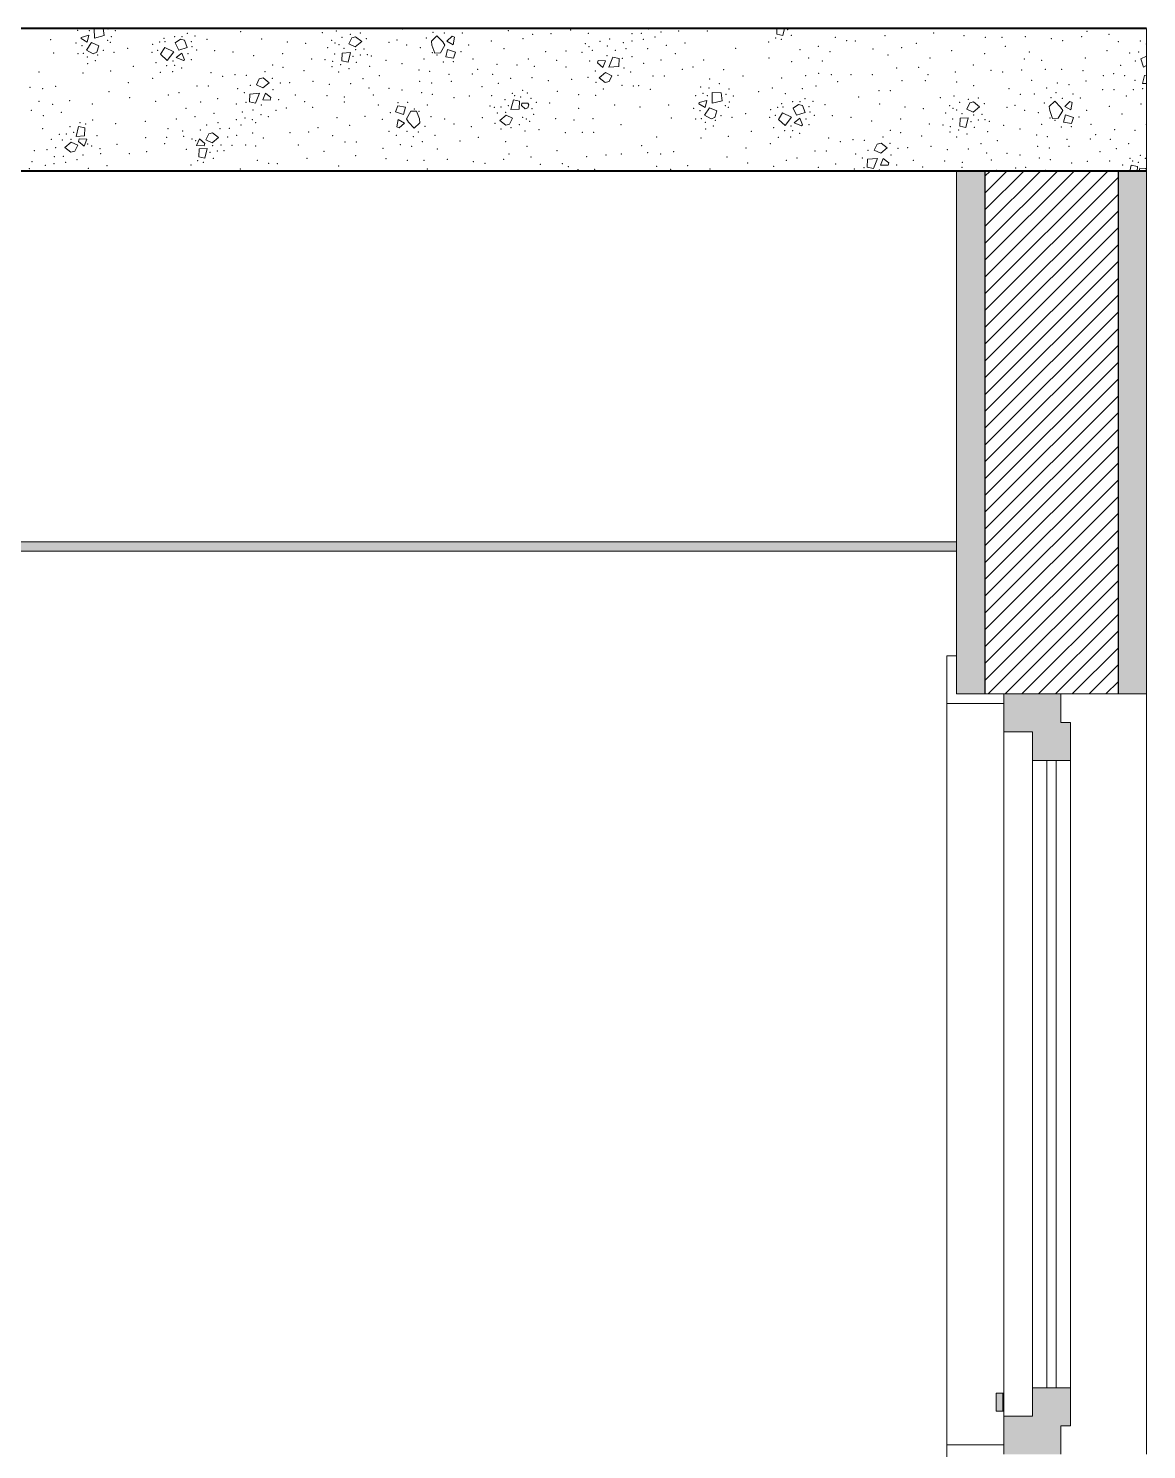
# Model space of a CAD drawing. Header units: metres. Extents: x -1.9 to 95.3, y -2.2 to 2.5.
# Drawn here: x 19.871 to 21.047, y 0.09 to 1.585 of the extents above; entities that cross this region are included whole.
import ezdxf

# ---------------------------------------------------------------- set-up
doc = ezdxf.new("R2010")
doc.units = ezdxf.units.M
doc.header["$MEASUREMENT"] = 0
for name, color, linetype in [('FORRO.EXEC', 7, 'Continuous'), ('Janelas Archicad', 7, 'Continuous'), ('LAJES.EST', 7, 'Continuous'), ('PAREDE CONSTRUIR', 7, 'Continuous')]:
    doc.layers.add(name, color=color, linetype=linetype)
for name, color, linetype, lineweight in [('FORRO.EXEC_Caneta_No__241', 7, 'Continuous', 13), ('Janelas Archicad_Caneta_No__10', 7, 'Continuous', 5), ('Janelas Archicad_Caneta_No__241', 7, 'Continuous', 13), ('LAJES.EST_Caneta_No__1', 7, 'Continuous', 40), ('LAJES.EST_Caneta_No__241', 7, 'Continuous', 13), ('PAREDE CONSTRUIR_Caneta_No__241', 7, 'Continuous', 13), ('PAREDE CONSTRUIR_Caneta_No__3', 7, 'Continuous', 30)]:
    doc.layers.add(name, color=color, linetype=linetype, lineweight=lineweight)
for name, color, linetype, lineweight, true_color in [('Janelas Archicad_Caneta_No__9', 7, 'Continuous', 9, 0x020202), ('Janelas Archicad_Caneta_No__97', 7, 'Continuous', 13, 0x6b6b6b), ('LAJES.EST_Caneta_No__97', 7, 'Continuous', 13, 0x6b6b6b)]:
    doc.layers.add(name, color=color, linetype=linetype, lineweight=lineweight, true_color=true_color)

# ---------------------------------------------------------------- blocks, each defined once
blk = doc.blocks.new('*X65', base_point=(-35.7534, -2.115))
at = {"layer": 'LAJES.EST_Caneta_No__241', "color": 7, "linetype": 'Continuous', "lineweight": 13}
for p, q in [((19.9407, 1.5749), (19.9404, 1.585)), ((19.95, 1.585), (19.9509, 1.5775)), ((20.5237, 1.5841), (20.5226, 1.585)), ((20.5274, 1.585), (20.5237, 1.5841)), ((20.6582, 1.5791), (20.6584, 1.585)), ((20.6665, 1.585), (20.6646, 1.5777)), ((19.9267, 1.5743), (19.9268, 1.5756)), ((19.9331, 1.5705), (19.9267, 1.5743)), ((19.9268, 1.5756), (19.9348, 1.5779)), ((19.9378, 1.5702), (19.9325, 1.5623)), ((19.9348, 1.5779), (19.9331, 1.5705)), ((19.9378, 1.5702), (19.9454, 1.5668)), ((19.9509, 1.5775), (19.9407, 1.5749)), ((20.0255, 1.5697), (20.0314, 1.5736)), ((20.0314, 1.5736), (20.0354, 1.5725)), ((20.0354, 1.5725), (20.0384, 1.565)), ((20.2083, 1.5688), (20.2113, 1.5752)), ((20.2113, 1.5752), (20.2154, 1.5762)), ((20.215, 1.5656), (20.2218, 1.5712)), ((20.2154, 1.5762), (20.2218, 1.5712)), ((20.2951, 1.5715), (20.3009, 1.5771)), ((20.2956, 1.5673), (20.2951, 1.5715)), ((20.3009, 1.5771), (20.307, 1.5708)), ((20.307, 1.5708), (20.3092, 1.5673)), ((20.3113, 1.5716), (20.3168, 1.5767)), ((20.3179, 1.5679), (20.3113, 1.5716)), ((20.3168, 1.5767), (20.3193, 1.5757)), ((20.3193, 1.5757), (20.3179, 1.5679)), ((20.6582, 1.5791), (20.6646, 1.5777)), ((19.9395, 1.5584), (19.9325, 1.5623)), ((19.9434, 1.56), (19.9395, 1.5584)), ((19.9454, 1.5668), (19.9434, 1.56)), ((20.0102, 1.5578), (20.0146, 1.5648)), ((20.0102, 1.5578), (20.0172, 1.5514)), ((20.0146, 1.5648), (20.0241, 1.5604)), ((20.0241, 1.5604), (20.0172, 1.5514)), ((20.0293, 1.5622), (20.0255, 1.5697)), ((20.0268, 1.5544), (20.0328, 1.5591)), ((20.0293, 1.5622), (20.0384, 1.565)), ((20.0328, 1.5591), (20.0354, 1.5521)), ((20.2009, 1.5508), (20.2012, 1.5591)), ((20.2012, 1.5591), (20.2099, 1.5597)), ((20.2099, 1.5597), (20.2074, 1.5494)), ((20.215, 1.5656), (20.2083, 1.5688)), ((20.2956, 1.5673), (20.2986, 1.559)), ((20.2986, 1.559), (20.3046, 1.5593)), ((20.3046, 1.5593), (20.3092, 1.5673)), ((20.3101, 1.5551), (20.3121, 1.5628)), ((20.3183, 1.5537), (20.3101, 1.5551)), ((20.3121, 1.5628), (20.3206, 1.5599)), ((20.3183, 1.5537), (20.3206, 1.5599)), ((21.0472, 1.5558), (21.0413, 1.5531)), ((20.0345, 1.5511), (20.0268, 1.5544)), ((20.0354, 1.5521), (20.0345, 1.5511)), ((20.2009, 1.5508), (20.2074, 1.5494)), ((20.4697, 1.5487), (20.4704, 1.5514)), ((20.4755, 1.544), (20.4697, 1.5487)), ((20.4704, 1.5514), (20.4783, 1.551)), ((20.4783, 1.551), (20.4755, 1.544)), ((20.4816, 1.5441), (20.4859, 1.5547)), ((20.4921, 1.545), (20.4816, 1.5441)), ((20.4924, 1.5533), (20.4859, 1.5547)), ((20.4924, 1.5533), (20.4921, 1.545)), ((21.044, 1.5442), (21.0413, 1.5531)), ((21.0472, 1.5461), (21.044, 1.5442)), ((20.1111, 1.5256), (20.1141, 1.5319)), ((20.1177, 1.5224), (20.1111, 1.5256)), ((20.1141, 1.5319), (20.1182, 1.533)), ((20.1177, 1.5224), (20.1246, 1.5279)), ((20.1182, 1.533), (20.1246, 1.5279)), ((20.4783, 1.5385), (20.4715, 1.533)), ((20.4778, 1.528), (20.4715, 1.533)), ((20.4819, 1.529), (20.4778, 1.528)), ((20.4783, 1.5385), (20.485, 1.5353)), ((20.485, 1.5353), (20.4819, 1.529)), ((21.045, 1.5356), (21.0429, 1.527)), ((21.0472, 1.5269), (21.0429, 1.527)), ((21.045, 1.5356), (21.0472, 1.536)), ((20.1037, 1.5076), (20.104, 1.5159)), ((20.104, 1.5159), (20.1144, 1.5169)), ((20.1144, 1.5169), (20.1101, 1.5062)), ((20.1177, 1.5099), (20.1205, 1.5169)), ((20.1205, 1.5169), (20.1263, 1.5122)), ((20.1263, 1.5122), (20.1256, 1.5096)), ((20.5905, 1.5063), (20.5902, 1.5177)), ((20.5997, 1.5171), (20.5902, 1.5177)), ((20.5997, 1.5171), (20.6007, 1.5089)), ((20.1037, 1.5076), (20.1101, 1.5062)), ((20.1256, 1.5096), (20.1177, 1.5099)), ((20.2598, 1.5034), (20.2575, 1.4972)), ((20.2659, 1.4943), (20.2575, 1.4972)), ((20.2598, 1.5034), (20.268, 1.502)), ((20.268, 1.502), (20.2659, 1.4943)), ((20.2735, 1.4978), (20.2689, 1.4898)), ((20.2795, 1.4981), (20.2735, 1.4978)), ((20.2825, 1.4898), (20.2795, 1.4981)), ((20.3788, 1.4996), (20.3813, 1.5099)), ((20.3875, 1.5002), (20.3788, 1.4996)), ((20.3878, 1.5085), (20.3813, 1.5099)), ((20.3878, 1.5085), (20.3875, 1.5002)), ((20.3897, 1.5039), (20.3903, 1.5065)), ((20.3937, 1.5005), (20.3897, 1.5039)), ((20.3903, 1.5065), (20.3966, 1.5062)), ((20.3937, 1.5005), (20.3965, 1.5016)), ((20.3977, 1.5046), (20.3965, 1.5016)), ((20.3977, 1.5046), (20.3966, 1.5062)), ((20.5765, 1.5057), (20.5766, 1.507)), ((20.583, 1.5019), (20.5765, 1.5057)), ((20.5766, 1.507), (20.5846, 1.5093)), ((20.5876, 1.5016), (20.5823, 1.4937)), ((20.5846, 1.5093), (20.583, 1.5019)), ((20.5876, 1.5016), (20.5952, 1.4982)), ((20.6007, 1.5089), (20.5905, 1.5063)), ((20.5952, 1.4982), (20.5932, 1.4914)), ((20.66, 1.4892), (20.6644, 1.4962)), ((20.6644, 1.4962), (20.6739, 1.4918)), ((20.6754, 1.5011), (20.6812, 1.505)), ((20.6791, 1.4936), (20.6754, 1.5011)), ((20.6791, 1.4936), (20.6882, 1.4964)), ((20.6812, 1.505), (20.6853, 1.5039)), ((20.6853, 1.5039), (20.6882, 1.4964)), ((20.8581, 1.5002), (20.8612, 1.5066)), ((20.8648, 1.497), (20.8581, 1.5002)), ((20.8612, 1.5066), (20.8652, 1.5076)), ((20.8648, 1.497), (20.8716, 1.5026)), ((20.8652, 1.5076), (20.8716, 1.5026)), ((20.9449, 1.5029), (20.9507, 1.5085)), ((20.9454, 1.4987), (20.9449, 1.5029)), ((20.9454, 1.4987), (20.9484, 1.4904)), ((20.9507, 1.5085), (20.9568, 1.5022)), ((20.9544, 1.4907), (20.959, 1.4987)), ((20.9568, 1.5022), (20.959, 1.4987)), ((20.9611, 1.503), (20.9666, 1.5081)), ((20.9677, 1.4993), (20.9611, 1.503)), ((20.9666, 1.5081), (20.9691, 1.5071)), ((20.9691, 1.5071), (20.9677, 1.4993)), ((19.9215, 1.4714), (19.924, 1.4817)), ((19.9305, 1.4803), (19.924, 1.4817)), ((19.9305, 1.4803), (19.9302, 1.4719)), ((20.2588, 1.4814), (20.2602, 1.4892)), ((20.2613, 1.4803), (20.2588, 1.4814)), ((20.2602, 1.4892), (20.2668, 1.4854)), ((20.2668, 1.4854), (20.2613, 1.4803)), ((20.271, 1.4863), (20.2689, 1.4898)), ((20.2771, 1.48), (20.271, 1.4863)), ((20.2829, 1.4856), (20.2771, 1.48)), ((20.2825, 1.4898), (20.2829, 1.4856)), ((20.3737, 1.4937), (20.3669, 1.4882)), ((20.3732, 1.4832), (20.3669, 1.4882)), ((20.3773, 1.4842), (20.3732, 1.4832)), ((20.3737, 1.4937), (20.3804, 1.4905)), ((20.3804, 1.4905), (20.3773, 1.4842)), ((20.5893, 1.4898), (20.5823, 1.4937)), ((20.5932, 1.4914), (20.5893, 1.4898)), ((20.66, 1.4892), (20.667, 1.4828)), ((20.6739, 1.4918), (20.667, 1.4828)), ((20.6766, 1.4858), (20.6826, 1.4905)), ((20.6843, 1.4825), (20.6766, 1.4858)), ((20.6826, 1.4905), (20.6852, 1.4835)), ((20.6852, 1.4835), (20.6843, 1.4825)), ((20.8507, 1.4822), (20.851, 1.4906)), ((20.8507, 1.4822), (20.8572, 1.4808)), ((20.851, 1.4906), (20.8597, 1.4911)), ((20.8597, 1.4911), (20.8572, 1.4808)), ((20.9484, 1.4904), (20.9544, 1.4907)), ((20.9599, 1.4865), (20.9619, 1.4942)), ((20.9681, 1.4851), (20.9599, 1.4865)), ((20.9619, 1.4942), (20.9704, 1.4913)), ((20.9681, 1.4851), (20.9704, 1.4913)), ((19.9164, 1.4655), (19.9096, 1.4599)), ((19.9164, 1.4655), (19.9231, 1.4623)), ((19.9302, 1.4719), (19.9215, 1.4714)), ((19.9241, 1.4661), (19.9247, 1.4687)), ((19.9299, 1.4613), (19.9241, 1.4661)), ((19.9247, 1.4687), (19.9327, 1.4684)), ((19.9327, 1.4684), (19.9299, 1.4613)), ((20.0482, 1.4618), (20.0511, 1.4688)), ((20.0511, 1.4688), (20.0568, 1.4641)), ((20.0578, 1.4679), (20.0609, 1.4742)), ((20.0645, 1.4647), (20.0578, 1.4679)), ((20.0609, 1.4742), (20.065, 1.4753)), ((20.0645, 1.4647), (20.0713, 1.4702)), ((20.065, 1.4753), (20.0713, 1.4702)), ((19.916, 1.4549), (19.9096, 1.4599)), ((19.92, 1.4559), (19.916, 1.4549)), ((19.9231, 1.4623), (19.92, 1.4559)), ((20.0562, 1.4614), (20.0482, 1.4618)), ((20.0504, 1.4499), (20.0507, 1.4582)), ((20.0507, 1.4582), (20.0594, 1.4588)), ((20.0568, 1.4641), (20.0562, 1.4614)), ((20.0594, 1.4588), (20.0569, 1.4485)), ((20.7609, 1.457), (20.764, 1.4633)), ((20.7676, 1.4538), (20.7609, 1.457)), ((20.764, 1.4633), (20.768, 1.4644)), ((20.7676, 1.4538), (20.7744, 1.4594)), ((20.768, 1.4644), (20.7744, 1.4594)), ((20.0504, 1.4499), (20.0569, 1.4485)), ((20.7535, 1.439), (20.7538, 1.4473)), ((20.7535, 1.439), (20.76, 1.4376)), ((20.7538, 1.4473), (20.7642, 1.4483)), ((20.7642, 1.4483), (20.76, 1.4376)), ((20.7675, 1.4413), (20.7703, 1.4483)), ((20.7755, 1.441), (20.7675, 1.4413)), ((20.7703, 1.4483), (20.7761, 1.4436)), ((20.7761, 1.4436), (20.7755, 1.441)), ((21.0296, 1.435), (21.0311, 1.4413)), ((21.0376, 1.4399), (21.0311, 1.4413)), ((21.0376, 1.4399), (21.0374, 1.435)), ((21.0395, 1.4353), (21.0402, 1.4379)), ((21.0398, 1.435), (21.0395, 1.4353)), ((21.0402, 1.4379), (21.0465, 1.4376)), ((21.0472, 1.4365), (21.0465, 1.4376)), ((21.0472, 1.4353), (21.0471, 1.435))]:
    blk.add_line(p, q, dxfattribs=at)
for p in [(20.0175, 1.585), (20.7897, 1.585), (19.8947, 1.5731), (19.9232, 1.5829), (19.9354, 1.5828), (19.9545, 1.5724), (19.955, 1.5843), (19.9576, 1.5705), (19.9586, 1.5762), (19.9628, 1.5826), (20.0093, 1.5707), (20.0138, 1.5745), (20.0149, 1.5711), (20.0252, 1.5765), (20.0329, 1.5765), (20.0383, 1.5797), (20.0425, 1.5712), (20.0466, 1.577), (20.059, 1.5735), (20.0946, 1.5815), (20.1166, 1.574), (20.1435, 1.5708), (20.1804, 1.5807), (20.1903, 1.5723), (20.195, 1.5824), (20.2009, 1.5757), (20.21, 1.5789), (20.2203, 1.5803), (20.2268, 1.5743), (20.2506, 1.5705), (20.259, 1.5727), (20.2647, 1.5844), (20.2792, 1.5847), (20.2898, 1.5751), (20.2968, 1.5809), (20.3088, 1.5802), (20.32, 1.5846), (20.3276, 1.5803), (20.3581, 1.5716), (20.376, 1.5826), (20.3914, 1.5742), (20.4015, 1.5788), (20.4209, 1.5796), (20.4417, 1.5833), (20.4602, 1.5799), (20.4724, 1.5713), (20.4827, 1.5739), (20.4968, 1.5701), (20.506, 1.5719), (20.5061, 1.5794), (20.5158, 1.5797), (20.518, 1.5734), (20.5301, 1.576), (20.5365, 1.5812), (20.5551, 1.5823), (20.5853, 1.5824), (20.6036, 1.5846), (20.6499, 1.5706), (20.6571, 1.5749), (20.6631, 1.5734), (20.6699, 1.5837), (20.6736, 1.5776), (20.7198, 1.5755), (20.7318, 1.5722), (20.7408, 1.5719), (20.7721, 1.5774), (20.8232, 1.5802), (20.8553, 1.5773), (20.8776, 1.5756), (20.8951, 1.5756), (20.9197, 1.5764), (20.9469, 1.5741), (20.9591, 1.5722), (20.9789, 1.5764), (20.9846, 1.5821), (21.0076, 1.5789), (21.0175, 1.5712), (21.0407, 1.5719), (19.8977, 1.5591), (19.9212, 1.5697), (19.9233, 1.5584), (19.9277, 1.567), (19.9292, 1.5587), (19.9332, 1.5549), (19.944, 1.5569), (19.95, 1.5618), (19.9613, 1.56), (19.9758, 1.5639), (20.0011, 1.56), (20.0021, 1.5683), (20.0071, 1.5621), (20.0392, 1.5584), (20.0433, 1.5657), (20.0481, 1.5623), (20.067, 1.5617), (20.0865, 1.5601), (20.1082, 1.5563), (20.1387, 1.5583), (20.1628, 1.5692), (20.1861, 1.5646), (20.1935, 1.5582), (20.1937, 1.5697), (20.1978, 1.5678), (20.2033, 1.5639), (20.2126, 1.5555), (20.2155, 1.5626), (20.2203, 1.5571), (20.2243, 1.5633), (20.2276, 1.5575), (20.232, 1.5559), (20.2691, 1.5675), (20.2834, 1.5649), (20.296, 1.5594), (20.3009, 1.5569), (20.3262, 1.5605), (20.3344, 1.5676), (20.3716, 1.5637), (20.4154, 1.5605), (20.4365, 1.5611), (20.4535, 1.5597), (20.457, 1.5691), (20.4608, 1.5657), (20.4645, 1.5621), (20.4798, 1.5564), (20.4801, 1.5666), (20.4884, 1.5618), (20.4998, 1.5638), (20.506, 1.5553), (20.5224, 1.5636), (20.542, 1.5671), (20.5517, 1.5583), (20.5617, 1.5697), (20.6149, 1.5639), (20.6828, 1.5626), (20.7019, 1.5662), (20.7144, 1.5606), (20.7595, 1.5634), (20.7751, 1.5572), (20.7895, 1.5647), (20.8052, 1.5694), (20.8422, 1.5616), (20.8768, 1.5583), (20.8987, 1.5662), (20.9239, 1.5603), (21.0055, 1.5616), (21.0295, 1.559), (21.039, 1.5603), (21.0468, 1.5687), (19.9337, 1.5479), (19.9418, 1.551), (19.9577, 1.5401), (19.9817, 1.5452), (20.0054, 1.5491), (20.0166, 1.5459), (20.0233, 1.5509), (20.0251, 1.546), (20.0326, 1.5432), (20.0425, 1.5522), (20.128, 1.5464), (20.1389, 1.544), (20.161, 1.5404), (20.1691, 1.553), (20.1832, 1.5521), (20.1905, 1.5447), (20.1912, 1.5504), (20.1998, 1.5467), (20.2086, 1.5426), (20.2163, 1.5494), (20.2302, 1.545), (20.2472, 1.5515), (20.2643, 1.5478), (20.2819, 1.5414), (20.2872, 1.5527), (20.3078, 1.5498), (20.3182, 1.5502), (20.3387, 1.5528), (20.3439, 1.542), (20.364, 1.5472), (20.3852, 1.5465), (20.3971, 1.5527), (20.4035, 1.545), (20.4268, 1.5515), (20.4365, 1.5443), (20.4615, 1.5508), (20.4674, 1.5403), (20.4958, 1.5537), (20.4976, 1.5435), (20.5183, 1.5484), (20.5364, 1.5519), (20.5591, 1.542), (20.5702, 1.5443), (20.5815, 1.5517), (20.6025, 1.5416), (20.6503, 1.5538), (20.6739, 1.5502), (20.6917, 1.554), (20.7063, 1.5509), (20.7843, 1.5435), (20.8075, 1.5442), (20.8195, 1.5538), (20.8649, 1.5466), (20.8836, 1.5409), (20.9159, 1.5413), (20.9188, 1.5529), (20.9369, 1.5514), (20.9406, 1.5421), (20.958, 1.5421), (20.9804, 1.5404), (20.9828, 1.5538), (21.0198, 1.546), (21.0355, 1.5507), (19.8823, 1.5393), (19.9288, 1.5382), (19.9762, 1.5279), (20.0018, 1.5325), (20.01, 1.5389), (20.023, 1.5394), (20.0632, 1.5385), (20.0754, 1.5345), (20.0885, 1.5365), (20.1006, 1.5357), (20.1045, 1.5252), (20.1201, 1.5395), (20.1277, 1.5326), (20.1361, 1.5275), (20.1461, 1.528), (20.1706, 1.5294), (20.1879, 1.5261), (20.1977, 1.5393), (20.2101, 1.5269), (20.2232, 1.5322), (20.2404, 1.5354), (20.2828, 1.5294), (20.2932, 1.5397), (20.2952, 1.5277), (20.3137, 1.5368), (20.3159, 1.5295), (20.3382, 1.5372), (20.3594, 1.5368), (20.3655, 1.5272), (20.3786, 1.5324), (20.4008, 1.5333), (20.4181, 1.5299), (20.4426, 1.5313), (20.4599, 1.5335), (20.4683, 1.5283), (20.4915, 1.5357), (20.4954, 1.5252), (20.5046, 1.5393), (20.5282, 1.5349), (20.54, 1.5348), (20.5879, 1.5319), (20.598, 1.5269), (20.6228, 1.5348), (20.6634, 1.5327), (20.6886, 1.5352), (20.7024, 1.5378), (20.7158, 1.5364), (20.7223, 1.5289), (20.7364, 1.5362), (20.7587, 1.5362), (20.79, 1.5299), (20.8144, 1.5299), (20.8174, 1.5365), (20.8461, 1.539), (20.8474, 1.5288), (20.8957, 1.539), (20.9264, 1.5305), (20.9533, 1.5277), (20.9655, 1.5259), (20.9836, 1.5296), (21.0018, 1.5352), (21.0125, 1.5375), (21.0242, 1.5353), (21.0352, 1.5305), (19.8728, 1.5229), (19.8863, 1.5215), (19.9001, 1.5241), (19.956, 1.5184), (19.9779, 1.512), (20.0185, 1.515), (20.0296, 1.5174), (20.0487, 1.5245), (20.0605, 1.5245), (20.0703, 1.511), (20.0915, 1.5216), (20.0985, 1.5174), (20.1286, 1.5206), (20.1345, 1.5101), (20.1521, 1.515), (20.1852, 1.5143), (20.2034, 1.5128), (20.2293, 1.5225), (20.2341, 1.5151), (20.2505, 1.5221), (20.2643, 1.5203), (20.2848, 1.5173), (20.2961, 1.5157), (20.3187, 1.5121), (20.335, 1.5138), (20.3483, 1.5239), (20.3585, 1.5143), (20.3724, 1.51), (20.3801, 1.5168), (20.3828, 1.5142), (20.3889, 1.5127), (20.391, 1.52), (20.396, 1.517), (20.3997, 1.5113), (20.4277, 1.5189), (20.4498, 1.5153), (20.468, 1.5145), (20.4759, 1.5214), (20.5075, 1.5244), (20.5132, 1.5249), (20.5255, 1.5208), (20.573, 1.5143), (20.5782, 1.5233), (20.5807, 1.5168), (20.5852, 1.5142), (20.5871, 1.5223), (20.6048, 1.5157), (20.6082, 1.5212), (20.6126, 1.514), (20.6391, 1.5186), (20.6536, 1.5224), (20.6673, 1.5164), (20.6853, 1.5216), (20.6881, 1.5111), (20.6994, 1.5246), (20.7444, 1.5129), (20.7658, 1.5195), (20.7777, 1.5196), (20.8302, 1.5121), (20.8448, 1.5138), (20.8598, 1.5103), (20.8653, 1.5248), (20.8701, 1.5117), (20.9026, 1.5218), (20.9145, 1.5158), (20.929, 1.5161), (20.9423, 1.5225), (20.9466, 1.5123), (20.9519, 1.5173), (20.9586, 1.5116), (20.9698, 1.516), (20.9774, 1.5117), (21.001, 1.5206), (21.0131, 1.5207), (21.0258, 1.514), (21.0334, 1.5205), (21.0432, 1.5215), (19.8743, 1.4988), (19.8823, 1.5084), (19.8969, 1.5053), (19.9059, 1.4968), (19.9147, 1.5091), (19.9384, 1.5056), (20.0052, 1.5084), (20.037, 1.5011), (20.0523, 1.5075), (20.0663, 1.4958), (20.09, 1.5056), (20.0963, 1.4971), (20.1002, 1.5072), (20.1076, 1.4991), (20.1162, 1.5045), (20.1316, 1.4988), (20.1425, 1.5012), (20.1618, 1.5078), (20.1703, 1.5021), (20.2034, 1.5076), (20.2393, 1.5043), (20.2519, 1.4965), (20.2599, 1.5069), (20.2702, 1.5073), (20.2771, 1.5002), (20.2821, 1.4977), (20.2908, 1.5044), (20.3567, 1.5034), (20.3611, 1.5019), (20.3644, 1.4961), (20.3683, 1.5022), (20.3732, 1.4967), (20.3761, 1.5039), (20.4008, 1.5006), (20.4054, 1.5073), (20.4196, 1.5064), (20.45, 1.501), (20.4878, 1.5046), (20.5146, 1.5022), (20.5445, 1.5045), (20.571, 1.5011), (20.5775, 1.4984), (20.6043, 1.5038), (20.6074, 1.5019), (20.6085, 1.5076), (20.6256, 1.4954), (20.6519, 1.4997), (20.6591, 1.5021), (20.6636, 1.5059), (20.6648, 1.5025), (20.675, 1.5079), (20.6827, 1.5079), (20.6923, 1.5026), (20.6931, 1.4971), (20.6964, 1.5084), (20.7089, 1.5049), (20.7664, 1.5054), (20.7933, 1.5023), (20.8126, 1.5006), (20.8359, 1.496), (20.8401, 1.5037), (20.8435, 1.5011), (20.8476, 1.4992), (20.8508, 1.5071), (20.8531, 1.4953), (20.8766, 1.5057), (20.9004, 1.5019), (20.9088, 1.5041), (20.9189, 1.4989), (20.9332, 1.4963), (20.9396, 1.5065), (20.9842, 1.499), (21.0079, 1.503), (21.0215, 1.4951), (21.0412, 1.5056), (19.8868, 1.4932), (19.9151, 1.4817), (19.9256, 1.486), (19.9316, 1.4844), (19.9388, 1.4888), (19.9631, 1.4849), (19.9943, 1.4872), (20.027, 1.4896), (20.0466, 1.4922), (20.0586, 1.4834), (20.0706, 1.4859), (20.09, 1.489), (20.095, 1.4835), (20.0992, 1.4908), (20.1066, 1.4891), (20.1104, 1.4857), (20.1159, 1.4943), (20.1235, 1.4922), (20.176, 1.4806), (20.1958, 1.4911), (20.2093, 1.4832), (20.2254, 1.4924), (20.2436, 1.4895), (20.2883, 1.4819), (20.2946, 1.4922), (20.309, 1.4896), (20.319, 1.4844), (20.3371, 1.4818), (20.3488, 1.4912), (20.3619, 1.485), (20.3787, 1.4805), (20.3877, 1.4836), (20.3909, 1.4916), (20.395, 1.4896), (20.3984, 1.4871), (20.4026, 1.4948), (20.4259, 1.4902), (20.4452, 1.4885), (20.4651, 1.4899), (20.4944, 1.4839), (20.5475, 1.4906), (20.5731, 1.4898), (20.579, 1.4901), (20.583, 1.4863), (20.5916, 1.4824), (20.5938, 1.4883), (20.5998, 1.4932), (20.6111, 1.4914), (20.6509, 1.4914), (20.6552, 1.4806), (20.6569, 1.4935), (20.6731, 1.4823), (20.689, 1.4898), (20.6923, 1.4836), (20.6979, 1.4937), (20.7168, 1.4931), (20.7363, 1.4915), (20.758, 1.4877), (20.7885, 1.4897), (20.8189, 1.4844), (20.8331, 1.4835), (20.841, 1.4818), (20.8433, 1.4896), (20.8624, 1.4869), (20.8653, 1.494), (20.8661, 1.4808), (20.8701, 1.4885), (20.8741, 1.4947), (20.8774, 1.4889), (20.8818, 1.4873), (20.897, 1.4829), (20.937, 1.4841), (20.9458, 1.4908), (20.9508, 1.4883), (20.9577, 1.4812), (20.968, 1.4816), (20.976, 1.4919), (20.9886, 1.4842), (21.0469, 1.4841), (19.8864, 1.4797), (19.8954, 1.4682), (19.9038, 1.4736), (19.9071, 1.4678), (19.9111, 1.474), (19.9159, 1.4685), (19.9188, 1.4756), (19.9435, 1.4723), (19.9945, 1.4702), (20.0166, 1.4706), (20.0182, 1.4795), (20.0335, 1.477), (20.0345, 1.4715), (20.0432, 1.4688), (20.0473, 1.4668), (20.0521, 1.4781), (20.0729, 1.4796), (20.0809, 1.4708), (20.0825, 1.4799), (20.0902, 1.4727), (20.1071, 1.4749), (20.1183, 1.4699), (20.1465, 1.4753), (20.1659, 1.476), (20.1914, 1.4722), (20.2041, 1.4655), (20.2162, 1.4656), (20.2504, 1.4767), (20.2581, 1.4725), (20.2693, 1.4769), (20.276, 1.4712), (20.2813, 1.4762), (20.2856, 1.466), (20.2988, 1.4724), (20.3252, 1.4667), (20.3446, 1.4705), (20.3684, 1.4791), (20.3732, 1.4659), (20.3936, 1.477), (20.4083, 1.4786), (20.436, 1.4754), (20.4538, 1.4757), (20.4657, 1.4758), (20.5321, 1.4707), (20.5786, 1.4696), (20.5835, 1.4793), (20.6075, 1.4715), (20.6315, 1.4767), (20.6598, 1.4703), (20.6665, 1.4773), (20.6728, 1.4708), (20.6749, 1.4774), (20.6825, 1.4746), (20.713, 1.4699), (20.7253, 1.4659), (20.7384, 1.4679), (20.7505, 1.4672), (20.77, 1.4709), (20.7778, 1.4778), (20.7887, 1.4754), (20.8108, 1.4719), (20.8404, 1.4761), (20.8475, 1.4707), (20.8496, 1.4781), (20.8584, 1.474), (20.88, 1.4764), (20.8902, 1.4668), (20.9141, 1.4792), (20.9317, 1.4728), (20.943, 1.4711), (20.9636, 1.4682), (20.988, 1.4686), (20.9937, 1.4734), (21.0092, 1.4682), (21.0138, 1.4786), (21.035, 1.4779), (19.8776, 1.4564), (19.8907, 1.4574), (19.8984, 1.4502), (19.9, 1.4594), (19.908, 1.4505), (19.9288, 1.452), (19.9336, 1.4633), (19.9377, 1.4613), (19.9464, 1.4586), (19.9474, 1.4532), (19.9644, 1.4629), (19.9775, 1.4533), (19.9958, 1.4554), (20.0146, 1.4637), (20.0374, 1.4578), (20.0621, 1.4546), (20.065, 1.4617), (20.0698, 1.4562), (20.0738, 1.4623), (20.0771, 1.4565), (20.0855, 1.462), (20.0997, 1.4623), (20.1104, 1.4612), (20.155, 1.4623), (20.182, 1.4558), (20.2154, 1.451), (20.2443, 1.4588), (20.2624, 1.4626), (20.2745, 1.4608), (20.3015, 1.458), (20.3768, 1.4529), (20.3958, 1.4609), (20.4273, 1.4563), (20.4787, 1.4519), (20.4947, 1.453), (20.5162, 1.4618), (20.5226, 1.4543), (20.5361, 1.4529), (20.5499, 1.4555), (20.626, 1.4593), (20.6516, 1.4639), (20.6985, 1.4559), (20.7103, 1.4559), (20.7413, 1.453), (20.7543, 1.4566), (20.7775, 1.464), (20.7784, 1.452), (20.7859, 1.4589), (20.7959, 1.4594), (20.8204, 1.4608), (20.8377, 1.4575), (20.8599, 1.4583), (20.873, 1.4636), (20.8791, 1.4539), (20.9003, 1.4535), (20.9141, 1.4517), (20.9327, 1.4608), (20.945, 1.4591), (20.9657, 1.4609), (20.9981, 1.4553), (21.0153, 1.4586), (21.0284, 1.4638), (21.0408, 1.4514), (19.8723, 1.4374), (19.875, 1.4447), (19.889, 1.4409), (19.8982, 1.4427), (19.9103, 1.4442), (19.9223, 1.4468), (19.9343, 1.4379), (19.9539, 1.4406), (20.0421, 1.4414), (20.0493, 1.4458), (20.0554, 1.4442), (20.0658, 1.4484), (20.0941, 1.437), (20.112, 1.4463), (20.124, 1.443), (20.133, 1.4427), (20.1643, 1.4483), (20.1817, 1.4355), (20.1975, 1.4402), (20.2475, 1.4481), (20.2699, 1.4464), (20.2873, 1.4464), (20.2909, 1.437), (20.3119, 1.4472), (20.3391, 1.4449), (20.3513, 1.443), (20.3711, 1.4472), (20.3998, 1.4497), (20.4097, 1.442), (20.4329, 1.4428), (20.4391, 1.4395), (20.4492, 1.4365), (20.4585, 1.45), (20.4669, 1.4368), (20.5321, 1.4398), (20.5467, 1.4368), (20.5645, 1.4405), (20.5882, 1.437), (20.6058, 1.4498), (20.6277, 1.4434), (20.655, 1.4398), (20.6683, 1.4464), (20.6794, 1.4488), (20.7021, 1.4389), (20.7202, 1.4424), (20.7398, 1.437), (20.7483, 1.4488), (20.75, 1.4386), (20.766, 1.436), (20.7843, 1.4415), (20.802, 1.4464), (20.8117, 1.4392), (20.835, 1.4457), (20.8532, 1.439), (20.8533, 1.4442), (20.884, 1.4465), (20.8891, 1.4357), (20.9097, 1.4383), (20.92, 1.4387), (20.9346, 1.4488), (20.9406, 1.4358), (20.946, 1.4471), (20.9685, 1.4435), (20.9848, 1.4452), (21.0083, 1.4457), (21.0222, 1.4414), (21.0259, 1.4353), (21.0299, 1.4482), (21.0327, 1.4456), (21.0387, 1.4441), (21.0459, 1.4484), (20.5102, 1.4352)]:
    blk.add_point(p, dxfattribs=at)

msp = doc.modelspace()

# ---------------------------------------------------------------- hatches: boundary and pattern name
at = {"layer": 'FORRO.EXEC', "linetype": 'Continuous', "lineweight": 0, "true_color": 0xffffff}
msp.add_hatch(color=7, dxfattribs=at).paths.add_polyline_path([(20.8472, 1.045), (16.7972, 1.045), (16.7972, 1.035), (20.8472, 1.035)])
at = {"layer": 'Janelas Archicad', "linetype": 'Continuous', "lineweight": 0, "true_color": 0xffffff}
for points in [[(20.9572, 0.855), (20.9572, 0.885), (20.8972, 0.885), (20.8972, 0.845), (20.9272, 0.845), (20.9272, 0.855)], [(20.9272, 0.815), (20.9672, 0.815), (20.9672, 0.855), (20.9272, 0.855)], [(20.9272, 0.155), (20.9272, 0.115), (20.9672, 0.115), (20.9672, 0.155)], [(20.8962, 0.1495), (20.8892, 0.1495), (20.8892, 0.1305), (20.8962, 0.1305)], [(20.9272, 0.125), (20.8972, 0.125), (20.8972, 0.085), (20.9572, 0.085), (20.9572, 0.115), (20.9272, 0.115)]]:
    msp.add_hatch(color=7, dxfattribs=at).paths.add_polyline_path(points)
at = {"layer": 'PAREDE CONSTRUIR', "linetype": 'Continuous', "lineweight": 0, "true_color": 0xffffff}
for points in [[(20.8472, 1.435), (20.8472, 0.885), (20.8772, 0.885), (20.8772, 1.435)], [(21.0472, 1.435), (21.0172, 1.435), (21.0172, 0.885), (21.0472, 0.885)]]:
    msp.add_hatch(color=7, dxfattribs=at).paths.add_polyline_path(points)
at = {"layer": 'PAREDE CONSTRUIR', "linetype": 'Continuous', "lineweight": 0, "true_color": 0x000000}
h = msp.add_hatch(dxfattribs=at)
h.set_pattern_fill('common_brick_0005', color=18, style=0, pattern_type=2)
h.set_pattern_definition([(45, (-35.753368, -2.115), (-0.0088388348, 0.0088388348), [])])
h.paths.add_polyline_path([(20.8772, 0.885), (21.0172, 0.885), (21.0172, 1.435), (20.8772, 1.435)])

# ---------------------------------------------------------------- linework, layer by layer
at = {"layer": 'FORRO.EXEC_Caneta_No__241', "color": 7, "linetype": 'Continuous', "lineweight": 13}
for p, q in [((20.8472, 1.045), (16.7972, 1.045)), ((20.8472, 1.035), (16.7972, 1.035))]:
    msp.add_line(p, q, dxfattribs=at)
at = {"layer": 'Janelas Archicad_Caneta_No__10', "color": 7, "linetype": 'Continuous', "lineweight": 5}
for p, q in [((20.8372, 0.925), (20.8372, 0.875)), ((20.8472, 0.925), (20.8372, 0.925)), ((20.8372, 0.095), (20.8372, 0.045))]:
    msp.add_line(p, q, dxfattribs=at)
at = {"layer": 'Janelas Archicad_Caneta_No__10', "color": 7, "linetype": 'Continuous', "lineweight": 5, "flags": 128}
for points in [[(20.8972, 0.875), (20.8472, 0.875), (20.8372, 0.875)], [(20.8972, 0.095), (20.8472, 0.095), (20.8372, 0.095)]]:
    msp.add_lwpolyline(points, dxfattribs=at)
at = {"layer": 'Janelas Archicad_Caneta_No__241', "color": 7, "linetype": 'Continuous', "lineweight": 13}
msp.add_line((21.0472, 0.885), (21.0472, 0.085), dxfattribs=at)
at = {"layer": 'Janelas Archicad_Caneta_No__9', "color": 18, "linetype": 'Continuous', "lineweight": 9, "true_color": 0x020202}
for p, q in [((20.9572, 0.885), (20.9572, 0.855)), ((20.8372, 0.875), (20.8372, 0.095)), ((20.9672, 0.855), (20.9572, 0.855)), ((20.9672, 0.855), (20.9672, 0.815)), ((20.8972, 0.845), (20.8972, 0.125)), ((20.9272, 0.845), (20.8972, 0.845)), ((20.9272, 0.845), (20.9272, 0.815)), ((20.9272, 0.815), (20.9272, 0.7406)), ((20.9672, 0.815), (20.9272, 0.815)), ((20.9422, 0.815), (20.9422, 0.155)), ((20.9522, 0.155), (20.9522, 0.815)), ((20.9672, 0.815), (20.9672, 0.7406)), ((20.9272, 0.6703), (20.9272, 0.6263)), ((20.9672, 0.6703), (20.9672, 0.6263)), ((20.9272, 0.5559), (20.9272, 0.5119)), ((20.9672, 0.5559), (20.9672, 0.5119)), ((20.9272, 0.4415), (20.9272, 0.3976)), ((20.9672, 0.4415), (20.9672, 0.3976)), ((20.9272, 0.3272), (20.9272, 0.155)), ((20.9672, 0.3272), (20.9672, 0.155)), ((20.9272, 0.155), (20.9272, 0.125)), ((20.9672, 0.155), (20.9272, 0.155)), ((20.9672, 0.155), (20.9672, 0.115)), ((20.8892, 0.1495), (20.8892, 0.1305)), ((20.8962, 0.1495), (20.8892, 0.1495)), ((20.8962, 0.1495), (20.8972, 0.1495)), ((20.8962, 0.1495), (20.8962, 0.1305)), ((20.8962, 0.1305), (20.8892, 0.1305)), ((20.8962, 0.1305), (20.8972, 0.1305)), ((20.9272, 0.125), (20.8972, 0.125)), ((20.9572, 0.115), (20.9572, 0.085)), ((20.9672, 0.115), (20.9572, 0.115))]:
    msp.add_line(p, q, dxfattribs=at)
at = {"layer": 'Janelas Archicad_Caneta_No__9', "color": 18, "linetype": 'Continuous', "lineweight": 9, "true_color": 0x020202, "flags": 128}
for points in [[(20.8972, 0.885), (20.8972, 0.875), (20.8972, 0.845)], [(20.8972, 0.125), (20.8972, 0.095), (20.8972, 0.085)]]:
    msp.add_lwpolyline(points, dxfattribs=at)
at = {"layer": 'Janelas Archicad_Caneta_No__97', "color": 251, "linetype": 'Continuous', "lineweight": 13, "true_color": 0x6b6b6b}
for p, q in [((20.9272, 0.7406), (20.9272, 0.6703)), ((20.9672, 0.7406), (20.9672, 0.6703)), ((20.9272, 0.6263), (20.9272, 0.5559)), ((20.9672, 0.6263), (20.9672, 0.5559)), ((20.9272, 0.5119), (20.9272, 0.4415)), ((20.9672, 0.5119), (20.9672, 0.4415)), ((20.9272, 0.3976), (20.9272, 0.3272)), ((20.9672, 0.3976), (20.9672, 0.3272))]:
    msp.add_line(p, q, dxfattribs=at)
at = {"layer": 'LAJES.EST_Caneta_No__1', "color": 7, "linetype": 'Continuous', "lineweight": 40}
for p, q in [((20.8472, 1.585), (16.5972, 1.585)), ((21.0472, 1.585), (20.8472, 1.585)), ((20.8472, 1.435), (16.7972, 1.435))]:
    msp.add_line(p, q, dxfattribs=at)
at = {"layer": 'LAJES.EST_Caneta_No__1', "color": 7, "linetype": 'Continuous', "lineweight": 40, "flags": 128}
msp.add_lwpolyline([(21.0472, 1.435), (21.0172, 1.435), (20.8772, 1.435), (20.8472, 1.435)], dxfattribs=at)
at = {"layer": 'LAJES.EST_Caneta_No__97', "color": 251, "linetype": 'Continuous', "lineweight": 13, "true_color": 0x6b6b6b}
msp.add_line((21.0472, 1.585), (21.0472, 1.435), dxfattribs=at)
at = {"layer": 'PAREDE CONSTRUIR_Caneta_No__241', "color": 7, "linetype": 'Continuous', "lineweight": 13}
for p, q in [((20.8472, 1.435), (20.8472, 1.045)), ((21.0472, 1.435), (21.0472, 1.135)), ((21.0472, 1.135), (21.0472, 1.125)), ((21.0472, 1.125), (21.0472, 0.885)), ((20.8472, 1.045), (20.8472, 1.035))]:
    msp.add_line(p, q, dxfattribs=at)
at = {"layer": 'PAREDE CONSTRUIR_Caneta_No__241', "color": 7, "linetype": 'Continuous', "lineweight": 13, "flags": 128}
for points in [[(20.8472, 1.035), (20.8472, 0.925), (20.8472, 0.885)], [(21.0472, 0.885), (21.0172, 0.885), (20.9572, 0.885), (20.8972, 0.885), (20.8772, 0.885), (20.8472, 0.885)]]:
    msp.add_lwpolyline(points, dxfattribs=at)
at = {"layer": 'PAREDE CONSTRUIR_Caneta_No__3', "color": 7, "linetype": 'Continuous', "lineweight": 30}
for p, q in [((20.8772, 1.435), (20.8772, 0.885)), ((21.0172, 1.435), (21.0172, 0.885))]:
    msp.add_line(p, q, dxfattribs=at)

# ---------------------------------------------------------------- block references
at = {"layer": 'LAJES.EST', "lineweight": 0}
msp.add_blockref('*X65', (-35.7534, -2.115), dxfattribs=at)

doc.saveas('drawing.dxf')
